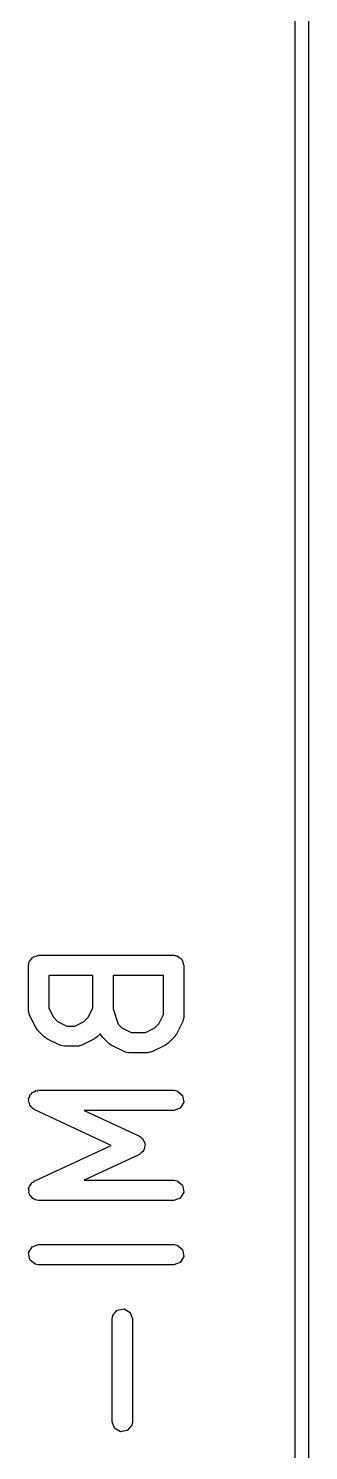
# Model space of a CAD drawing. Extents: x 0.08 to 2.92, y 0.03 to 3.58.
# Drawn here: x 0.08 to 0.1616, y 2.7765 to 3.1914 of the extents above; entities that cross this region are included whole.
import ezdxf

# ---------------------------------------------------------------- set-up
doc = ezdxf.new("R2010")
doc.units = 0
doc.header["$MEASUREMENT"] = 0
doc.layers.add('BLACK', color=7, linetype='CONTINUOUS')

msp = doc.modelspace()

# ---------------------------------------------------------------- linework, layer by layer
at = {"layer": 'BLACK', "linetype": 'CONTINUOUS'}
for p, q in [((0.157638, 1.84476), (0.157638, 3.57705)), ((0.161575, 3.57508), (0.161575, 1.84673)), ((0.081452, 2.92062), (0.082208, 2.92076)), ((0.082208, 2.92076), (0.082928, 2.92102)), ((0.082928, 2.92102), (0.122298, 2.92102)), ((0.122298, 2.92102), (0.122682, 2.92095)), ((0.122682, 2.92095), (0.122811, 2.92098)), ((0.122811, 2.92098), (0.122925, 2.92091)), ((0.122925, 2.92091), (0.123308, 2.92084)), ((0.123308, 2.92084), (0.123896, 2.92035)), ((0.079976, 2.91807), (0.080043, 2.91845)), ((0.079976, 2.90494), (0.079976, 2.91807)), ((0.08002, 2.91858), (0.080086, 2.91869)), ((0.080043, 2.91845), (0.08002, 2.91858)), ((0.080086, 2.91869), (0.080154, 2.91908)), ((0.080154, 2.91908), (0.080647, 2.91966)), ((0.080647, 2.91966), (0.08103, 2.92033)), ((0.08103, 2.92033), (0.081281, 2.92042)), ((0.081281, 2.92042), (0.081452, 2.92062)), ((0.123896, 2.92035), (0.12456, 2.91997)), ((0.12456, 2.91997), (0.124651, 2.91971)), ((0.124651, 2.91971), (0.124856, 2.91954)), ((0.124856, 2.91954), (0.124989, 2.91879)), ((0.124989, 2.91879), (0.125251, 2.91807)), ((0.125251, 2.91807), (0.125251, 2.90307)), ((0.085881, 2.91511), (0.085881, 2.90564)), ((0.098723, 2.91511), (0.085881, 2.91511)), ((0.098723, 2.90564), (0.098723, 2.91511)), ((0.104629, 2.91511), (0.104629, 2.90542)), ((0.119346, 2.91511), (0.104629, 2.91511)), ((0.119346, 2.90377), (0.119346, 2.91511)), ((0.080036, 2.90478), (0.079976, 2.90494)), ((0.079995, 2.90461), (0.080036, 2.90478)), ((0.080287, 2.90362), (0.079995, 2.90461)), ((0.085881, 2.90564), (0.08723, 2.90294)), ((0.097375, 2.90294), (0.098723, 2.90564)), ((0.104629, 2.90542), (0.106132, 2.90091)), ((0.082162, 2.89987), (0.080287, 2.90362)), ((0.08723, 2.90294), (0.088427, 2.90175)), ((0.088427, 2.90175), (0.091124, 2.9004)), ((0.091124, 2.9004), (0.09348, 2.9004)), ((0.09348, 2.9004), (0.096177, 2.90175)), ((0.096177, 2.90175), (0.097375, 2.90294)), ((0.106132, 2.90091), (0.107175, 2.89987)), ((0.1168, 2.89987), (0.117997, 2.90107)), ((0.117997, 2.90107), (0.119346, 2.90377)), ((0.124939, 2.90175), (0.123065, 2.898)), ((0.12496, 2.90192), (0.124939, 2.90175)), ((0.125073, 2.90206), (0.12496, 2.90192)), ((0.125251, 2.90307), (0.125073, 2.90206)), ((0.082209, 2.89983), (0.082162, 2.89987)), ((0.082715, 2.89911), (0.082209, 2.89983)), ((0.08459, 2.89723), (0.082715, 2.89911)), ((0.084648, 2.8972), (0.08459, 2.89723)), ((0.085357, 2.89668), (0.084648, 2.8972)), ((0.089107, 2.8948), (0.085357, 2.89668)), ((0.099247, 2.89668), (0.095497, 2.8948)), ((0.099291, 2.89673), (0.099247, 2.89668)), ((0.100014, 2.89723), (0.099291, 2.89673)), ((0.100873, 2.89809), (0.100014, 2.89723)), ((0.100875, 2.89807), (0.100873, 2.89809)), ((0.101463, 2.89723), (0.100875, 2.89807)), ((0.103338, 2.89536), (0.101463, 2.89723)), ((0.107175, 2.89987), (0.109872, 2.89852)), ((0.109872, 2.89852), (0.114102, 2.89852)), ((0.114102, 2.89852), (0.1168, 2.89987)), ((0.122512, 2.89723), (0.120637, 2.89536)), ((0.122539, 2.89729), (0.122512, 2.89723)), ((0.123065, 2.898), (0.122539, 2.89729)), ((0.089282, 2.89478), (0.089107, 2.8948)), ((0.089417, 2.89467), (0.089282, 2.89478)), ((0.090427, 2.89449), (0.089417, 2.89467)), ((0.094177, 2.89449), (0.090427, 2.89449)), ((0.094343, 2.89455), (0.094177, 2.89449)), ((0.094515, 2.89451), (0.094343, 2.89455)), ((0.095497, 2.8948), (0.094515, 2.89451)), ((0.103396, 2.89533), (0.103338, 2.89536)), ((0.104105, 2.8948), (0.103396, 2.89533)), ((0.107855, 2.89293), (0.104105, 2.8948)), ((0.10803, 2.89291), (0.107855, 2.89293)), ((0.108165, 2.8928), (0.10803, 2.89291)), ((0.109175, 2.89262), (0.108165, 2.8928)), ((0.114799, 2.89262), (0.109175, 2.89262)), ((0.114965, 2.89268), (0.114799, 2.89262)), ((0.115137, 2.89264), (0.114965, 2.89268)), ((0.11612, 2.89293), (0.115137, 2.89264)), ((0.119869, 2.8948), (0.11612, 2.89293)), ((0.119914, 2.89485), (0.119869, 2.8948)), ((0.120637, 2.89536), (0.119914, 2.89485)), ((0.08002, 2.87921), (0.080343, 2.87977)), ((0.080089, 2.87882), (0.08002, 2.87921)), ((0.080343, 2.87977), (0.08051, 2.88039)), ((0.08051, 2.88039), (0.080833, 2.88062)), ((0.080833, 2.88062), (0.08103, 2.88096)), ((0.08103, 2.88096), (0.081636, 2.88118)), ((0.081636, 2.88118), (0.082165, 2.88155)), ((0.082165, 2.88155), (0.082558, 2.88151)), ((0.082558, 2.88151), (0.082928, 2.88165)), ((0.082928, 2.88165), (0.122298, 2.88165)), ((0.122298, 2.88165), (0.123308, 2.88147)), ((0.123308, 2.88147), (0.124856, 2.88017)), ((0.124856, 2.88017), (0.125206, 2.87818)), ((0.079987, 2.87844), (0.080089, 2.87882)), ((0.080259, 2.87786), (0.079987, 2.87844)), ((0.080371, 2.87722), (0.080259, 2.87786)), ((0.080673, 2.87697), (0.080371, 2.87722)), ((0.08084, 2.87661), (0.080673, 2.87697)), ((0.08168, 2.87602), (0.08084, 2.87661)), ((0.104067, 2.86557), (0.08168, 2.87602)), ((0.122298, 2.87574), (0.096238, 2.87574)), ((0.096238, 2.87574), (0.112299, 2.86825)), ((0.124196, 2.87644), (0.122298, 2.87574)), ((0.125206, 2.87818), (0.124196, 2.87644)), ((0.112299, 2.86825), (0.112616, 2.86803)), ((0.112616, 2.86803), (0.112743, 2.86799)), ((0.112743, 2.86799), (0.112818, 2.86789)), ((0.112818, 2.86789), (0.113138, 2.86766)), ((0.113138, 2.86766), (0.113462, 2.86697)), ((0.113462, 2.86697), (0.113902, 2.86634)), ((0.08168, 2.85513), (0.104067, 2.86557)), ((0.112299, 2.8629), (0.096238, 2.8554)), ((0.11284, 2.86344), (0.112299, 2.8629)), ((0.113468, 2.86388), (0.11284, 2.86344)), ((0.113537, 2.86414), (0.113468, 2.86388)), ((0.113726, 2.86433), (0.113537, 2.86414)), ((0.113793, 2.86509), (0.113726, 2.86433)), ((0.113991, 2.86583), (0.113793, 2.86509)), ((0.113902, 2.86634), (0.113879, 2.86607)), ((0.113879, 2.86607), (0.113991, 2.86583)), ((0.080708, 2.85415), (0.08103, 2.85471)), ((0.08103, 2.85471), (0.081401, 2.85485)), ((0.081401, 2.85485), (0.08168, 2.85513)), ((0.096238, 2.8554), (0.122298, 2.8554)), ((0.122298, 2.8554), (0.123308, 2.85523)), ((0.123308, 2.85523), (0.124856, 2.85393)), ((0.08002, 2.85296), (0.080218, 2.8533)), ((0.080132, 2.85233), (0.08002, 2.85296)), ((0.080076, 2.85169), (0.080132, 2.85233)), ((0.080303, 2.85136), (0.080076, 2.85169)), ((0.080218, 2.8533), (0.080252, 2.8537)), ((0.080252, 2.8537), (0.080708, 2.85415)), ((0.080371, 2.85097), (0.080303, 2.85136)), ((0.080865, 2.85056), (0.080371, 2.85097)), ((0.081235, 2.85003), (0.080865, 2.85056)), ((0.124196, 2.85019), (0.122298, 2.8495)), ((0.125206, 2.85194), (0.124196, 2.85019)), ((0.124856, 2.85393), (0.125206, 2.85194)), ((0.081616, 2.84993), (0.081235, 2.85003)), ((0.081918, 2.84968), (0.081616, 2.84993)), ((0.082928, 2.8495), (0.081918, 2.84968)), ((0.122298, 2.8495), (0.082928, 2.8495)), ((0.08002, 2.83422), (0.08103, 2.83596)), ((0.080371, 2.83223), (0.08002, 2.83422)), ((0.08103, 2.83596), (0.082928, 2.83666)), ((0.082928, 2.83666), (0.122298, 2.83666)), ((0.122298, 2.83666), (0.123308, 2.83648)), ((0.123308, 2.83648), (0.124856, 2.83518)), ((0.124856, 2.83518), (0.125206, 2.83319)), ((0.081918, 2.83093), (0.080371, 2.83223)), ((0.082928, 2.83075), (0.081918, 2.83093)), ((0.122298, 2.83075), (0.082928, 2.83075)), ((0.124196, 2.83144), (0.122298, 2.83075)), ((0.125206, 2.83319), (0.124196, 2.83144)), ((0.104526, 2.81596), (0.105824, 2.81751)), ((0.105824, 2.81751), (0.107813, 2.81786)), ((0.107813, 2.81786), (0.109562, 2.81685)), ((0.104348, 2.81496), (0.104526, 2.81596)), ((0.104348, 2.78496), (0.104348, 2.81496)), ((0.109562, 2.81685), (0.110253, 2.81496)), ((0.110253, 2.81496), (0.110253, 2.78496)), ((0.105038, 2.78306), (0.104348, 2.78496)), ((0.110075, 2.78395), (0.108777, 2.7824)), ((0.110253, 2.78496), (0.110075, 2.78395)), ((0.106788, 2.78205), (0.105038, 2.78306)), ((0.108777, 2.7824), (0.106788, 2.78205))]:
    msp.add_line(p, q, dxfattribs=at)

doc.saveas('drawing.dxf')
